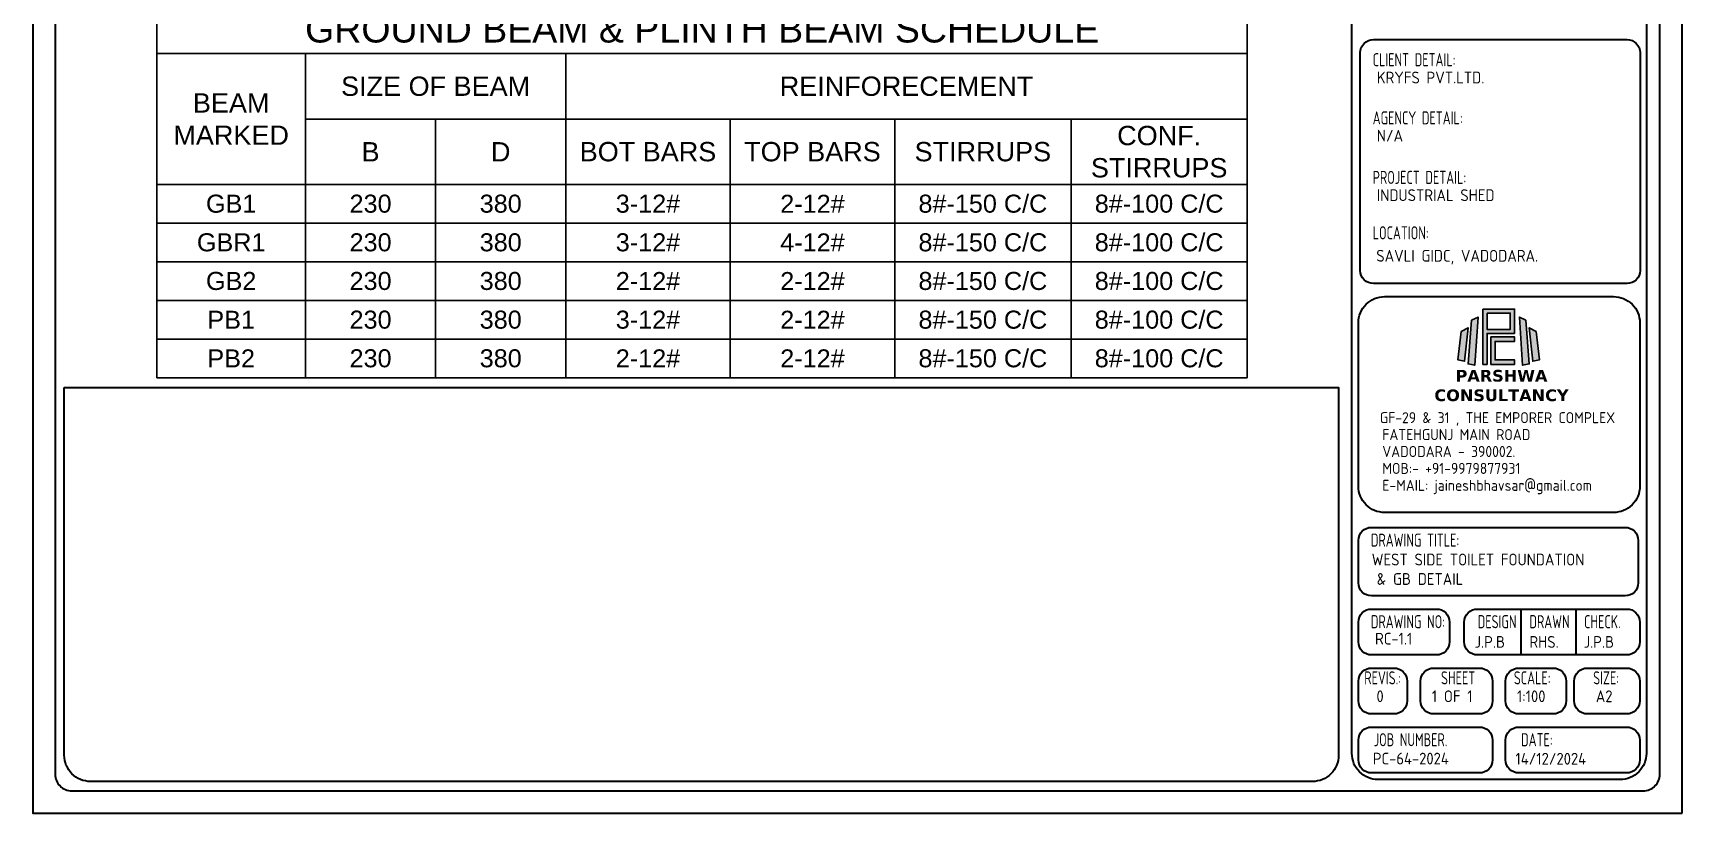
# Model space of a CAD drawing. Header units: inches. Extents: x -605 to 2991212, y -2872845 to 0.
# Drawn here: x 2303296 to 2330045, y -2822569 to -2809910 of the extents above; entities that cross this region are included whole.
import ezdxf

# ---------------------------------------------------------------- set-up
doc = ezdxf.new("R2010")
doc.units = ezdxf.units.IN
doc.header["$LTSCALE"] = 600
doc.header["$MEASUREMENT"] = 0
doc.layers.add('rSHEET', color=2, linetype='Continuous', lineweight=30)
doc.layers.add('see level', color=2, linetype='Continuous')
doc.styles.get("Standard").update_dxf_attribs({"font": 'arial.ttf'})
doc.styles.add('TEXT3', font='geniso.shx')
doc.styles.add('TEXT3 0.75NA', font='geniso.shx', dxfattribs={"width": 0.75})

# ---------------------------------------------------------------- blocks, each defined once
blk = doc.blocks.new('*T2026')
at = {"layer": 'see level', "color": 0, "linetype": 'ByBlock', "lineweight": -2}
for p, q in [((0, 0), (17688, 0)), ((0, 0), (0, -2913)), ((17688, 0), (17688, -6050)), ((0, -790), (17688, -790)), ((2410, -790), (2410, -6050)), ((6632, -790), (6632, -6050)), ((2410, -1852), (17688, -1852)), ((4521, -1852), (4521, -6050)), ((9300, -1852), (9300, -6050)), ((11968, -1852), (11968, -6050)), ((14828, -1852), (14828, -6050)), ((0, -2913), (17688, -2913)), ((0, -2913), (0, -6050)), ((0, -3541), (17688, -3541)), ((0, -4168), (17688, -4168)), ((0, -4795), (17688, -4795)), ((0, -5422), (17688, -5422)), ((0, -6050), (17688, -6050))]:
    blk.add_line(p, q, dxfattribs=at)
at = {"layer": 'see level', "color": 0, "linetype": 'ByBlock', "attachment_point": 5}
for s, insert, char_height, width in [('GROUND BEAM & PLINTH BEAM SCHEDULE', (8844, -395), 435.58, 17479.14), ('SIZE OF BEAM', (4521, -1321), 313.62, 4012.98), ('REINFORECEMENT', (12160, -1321), 313.62, 10846.99), ('BEAM MARKED', (1205, -1852), 313.62, 2201.02), ('CONF. STIRRUPS', (16258, -2383), 313.62, 2651.16), ('B', (3466, -2383), 314, 1901.95), ('D', (5577, -2383), 314, 1901.95), ('BOT BARS', (7966, -2383), 313.6, 2458.72), ('TOP BARS', (10634, -2383), 313.6, 2458.72), ('STIRRUPS', (13398, -2383), 313.6, 2651.16), ('GB1', (1205, -3227), 292.6, 2201.02), ('230', (3466, -3227), 292.6, 1901.95), ('380', (5577, -3227), 292.6, 1901.95), ('3-12#', (7966, -3227), 292.6, 2458.72), ('2-12#', (10634, -3227), 292.6, 2458.72), ('8#-150 C/C', (13398, -3227), 292.6, 2651.16), ('8#-100 C/C', (16258, -3227), 292.6, 2651.16), ('GBR1', (1205, -3854), 292.6, 2201.02), ('230', (3466, -3854), 292.6, 1901.95), ('380', (5577, -3854), 292.6, 1901.95), ('3-12#', (7966, -3854), 292.6, 2458.72), ('4-12#', (10634, -3854), 292.6, 2458.72), ('8#-150 C/C', (13398, -3854), 292.6, 2651.16), ('8#-100 C/C', (16258, -3854), 292.6, 2651.16), ('GB2', (1205, -4481), 292.6, 2201.02), ('230', (3466, -4481), 292.6, 1901.95), ('380', (5577, -4481), 292.6, 1901.95), ('2-12#', (7966, -4481), 292.6, 2458.72), ('2-12#', (10634, -4481), 292.6, 2458.72), ('8#-150 C/C', (13398, -4481), 292.6, 2651.16), ('8#-100 C/C', (16258, -4481), 292.6, 2651.16), ('PB1', (1205, -5109), 292.6, 2201.02), ('230', (3466, -5109), 292.6, 1901.95), ('380', (5577, -5109), 292.6, 1901.95), ('3-12#', (7966, -5109), 292.6, 2458.72), ('2-12#', (10634, -5109), 292.6, 2458.72), ('8#-150 C/C', (13398, -5109), 292.6, 2651.16), ('8#-100 C/C', (16258, -5109), 292.6, 2651.16), ('PB2', (1205, -5736), 292.6, 2201.02), ('230', (3466, -5736), 292.6, 1901.95), ('380', (5577, -5736), 292.6, 1901.95), ('2-12#', (7966, -5736), 292.6, 2458.72), ('2-12#', (10634, -5736), 292.6, 2458.72), ('8#-150 C/C', (13398, -5736), 292.6, 2651.16), ('8#-100 C/C', (16258, -5736), 292.6, 2651.16)]:
    blk.add_mtext(s, dxfattribs=dict(at, insert=insert, char_height=char_height, width=width))
blk = doc.blocks.new('Q')
at = {"linetype": 'Continuous', "ltscale": 0.5}
h = blk.add_hatch(color=10, dxfattribs=at)
h.dxf.hatch_style = 1
h.paths.add_polyline_path([(7.87, 17.31), (7.27, 9.83), (8.41, 9.62), (8.96, 17.82)])
h.paths.add_polyline_path([(17.1, 17.31), (17.7, 9.83), (16.56, 9.62), (16.01, 17.82)])
h = blk.add_hatch(color=152, dxfattribs=at)
h.dxf.hatch_style = 1
h.paths.add_polyline_path([(9.79, 19.18), (9.79, 9.76), (10.5, 9.76), (10.5, 15.05), (15.19, 15.05), (15.19, 19.18)])
h.paths.add_polyline_path([(10.5, 18.5), (10.5, 15.72), (14.45, 15.72), (14.45, 18.5)], flags=16)
h = blk.add_hatch(color=152, dxfattribs=at)
h.dxf.hatch_style = 1
h.paths.add_polyline_path([(6.07, 15.37), (5.53, 10.52), (6.67, 10.29), (7.27, 16.02)])
h.paths.add_polyline_path([(18.9, 15.37), (19.44, 10.52), (18.3, 10.29), (17.7, 16.02)])
h = blk.add_hatch(color=152, dxfattribs=at)
h.dxf.hatch_style = 1
h.paths.add_polyline_path([(11.15, 14.43), (11.15, 9.76), (15.19, 9.76), (15.19, 10.52), (11.87, 10.52), (11.87, 13.69), (15.19, 13.69), (15.19, 14.43)])
at = {"color": 10, "linetype": 'Continuous'}
for points in [[(7.87, 17.31), (7.27, 9.83), (8.41, 9.62), (8.96, 17.82), (7.87, 17.31)], [(17.1, 17.31), (17.7, 9.83), (16.56, 9.62), (16.01, 17.82), (17.1, 17.31)]]:
    blk.add_lwpolyline(points, dxfattribs=at)
at = {"color": 152, "linetype": 'Continuous'}
for points in [[(9.79, 19.18), (9.79, 9.76), (10.5, 9.76), (10.5, 15.05), (15.19, 15.05), (15.19, 19.18), (9.79, 19.18)], [(10.5, 18.5), (10.5, 15.72), (14.45, 15.72), (14.45, 18.5), (10.5, 18.5)], [(6.07, 15.37), (5.53, 10.52), (6.67, 10.29), (7.27, 16.02), (6.07, 15.37)], [(11.15, 14.43), (11.15, 9.76), (15.19, 9.76), (15.19, 10.52), (11.87, 10.52), (11.87, 13.69), (15.19, 13.69), (15.19, 14.43), (11.15, 14.43)], [(18.9, 15.37), (19.44, 10.52), (18.3, 10.29), (17.7, 16.02), (18.9, 15.37)]]:
    blk.add_lwpolyline(points, dxfattribs=at)
at = {"linetype": 'Continuous', "insert": (1.32, 8.82), "char_height": 2, "attachment_point": 1}
blk.add_mtext_dynamic_manual_height_columns('\\pxqc;{\\fVerdana|b1|i0|c0|p34;\\C152;PARSHWA\\PCONSULTANCY }', width=23.282, gutter_width=1, heights=[6.3], dxfattribs=at)

msp = doc.modelspace()

# ---------------------------------------------------------------- linework, layer by layer
at = {"layer": 'rSHEET'}
for p, q in [((2327431, -2819258.3), (2327431, -2820003.8)), ((2328324.1, -2819258.3), (2328324.1, -2820003.8))]:
    msp.add_line(p, q, dxfattribs=at)
msp.add_lwpolyline([(2330045.3, -2822569.3), (2330045.3, -2784738.2), (2303296, -2784738.2), (2303296, -2822569.3)], close=True, dxfattribs=at)
for points in [[(2329685.7, -2821938.8), (2329685.7, -2785368.7, 0.4142136), (2329415.4, -2785098.5), (2303925.8, -2785098.5, 0.4142136), (2303655.6, -2785368.7), (2303655.6, -2821938.8, 0.4142136), (2303925.8, -2822209), (2329415.4, -2822209, 0.4142136)], [(2324690.2, -2803647.7), (2329466.7, -2803647.7), (2329466.7, -2821600.9, -0.4142136), (2329042.1, -2822025.5), (2325114.7, -2822025.5, -0.4142136), (2324690.2, -2821600.9)], [(2329153.1, -2813977.3), (2325038.3, -2813977.3, -0.4142136), (2324826, -2813765), (2324826, -2810229, -0.4142136), (2325038.3, -2810016.7), (2329153.1, -2810016.7, -0.4142136), (2329365.4, -2810229), (2329365.4, -2813765, -0.4142136)], [(2325220.9, -2814189.6), (2328935.9, -2814189.6, -0.4142136), (2329360.5, -2814614.1), (2329360.5, -2817267.8, -0.4142136), (2328935.9, -2817692.3), (2325220.9, -2817692.3, -0.4142136), (2324796.3, -2817267.8), (2324796.3, -2814614.1, -0.4142136)], [(2303803.9, -2815664.5), (2324475, -2815664.5), (2324475, -2821632.9, -0.4142136), (2324050.4, -2822057.5), (2304228.5, -2822057.5, -0.4142136), (2303803.9, -2821632.9)], [(2329122.5, -2819046), (2325008.6, -2819046, -0.4142136), (2324796.3, -2818833.7), (2324796.3, -2818146.5, -0.4142136), (2325008.6, -2817934.2), (2329122.5, -2817934.2, -0.4142136), (2329334.8, -2818146.5), (2329334.8, -2818833.7, -0.4142136)], [(2326061.7, -2820003.8), (2325008.6, -2820003.8, -0.4142136), (2324796.3, -2819791.5), (2324796.3, -2819470.6, -0.4142136), (2325008.6, -2819258.3), (2326061.7, -2819258.3, -0.4142136), (2326273.9, -2819470.6), (2326273.9, -2819791.5, -0.4142136)], [(2329148.2, -2820003.8), (2326725.7, -2820003.8, -0.4142136), (2326513.4, -2819791.5), (2326513.4, -2819470.6, -0.4142136), (2326725.7, -2819258.3), (2329148.2, -2819258.3, -0.4142136), (2329360.5, -2819470.6), (2329360.5, -2819791.5, -0.4142136)], [(2325008.6, -2820216), (2325373.8, -2820216, -0.4142136), (2325586.1, -2820428.3), (2325586.1, -2820749.3, -0.4142136), (2325373.8, -2820961.5), (2325008.6, -2820961.5, -0.4142136), (2324796.3, -2820749.3), (2324796.3, -2820428.3, -0.4142136)], [(2326016.6, -2820216), (2326760, -2820216, -0.4142136), (2326972.3, -2820428.3), (2326972.3, -2820749.3, -0.4142136), (2326760, -2820961.5), (2326016.6, -2820961.5, -0.4142136), (2325804.3, -2820749.3), (2325804.3, -2820428.3, -0.4142136)], [(2327396.9, -2820216), (2327954.1, -2820216, -0.4142136), (2328166.4, -2820428.3), (2328166.4, -2820749.3, -0.4142136), (2327954.1, -2820961.5), (2327396.9, -2820961.5, -0.4142136), (2327184.6, -2820749.3), (2327184.6, -2820428.3, -0.4142136)], [(2328508.3, -2820216), (2329148.2, -2820216, -0.4142136), (2329360.5, -2820428.3), (2329360.5, -2820749.3, -0.4142136), (2329148.2, -2820961.5), (2328508.3, -2820961.5, -0.4142136), (2328296.1, -2820749.3), (2328296.1, -2820428.3, -0.4142136)], [(2326760, -2821919.3), (2325008.6, -2821919.3, -0.4142136), (2324796.3, -2821707), (2324796.3, -2821386.1, -0.4142136), (2325008.6, -2821173.8), (2326760, -2821173.8, -0.4142136), (2326972.3, -2821386.1), (2326972.3, -2821707, -0.4142136)], [(2329148.2, -2821919.3), (2327396.9, -2821919.3, -0.4142136), (2327184.6, -2821707), (2327184.6, -2821386.1, -0.4142136), (2327396.9, -2821173.8), (2329148.2, -2821173.8, -0.4142136), (2329360.5, -2821386.1), (2329360.5, -2821707, -0.4142136)]]:
    msp.add_lwpolyline(points, format="xyb", close=True, dxfattribs=at)

# ---------------------------------------------------------------- block references
msp.add_blockref('*T2026', (2305306, -2809455.6))
at = {"linetype": 'Continuous', "xscale": 95.12682987592167, "yscale": 95.12682987592167, "zscale": 95.12682987592167}
msp.add_blockref('Q', (2325883.7, -2816216.9), dxfattribs=at)

# ---------------------------------------------------------------- texts
at = {"layer": 'rSHEET', "style": 'TEXT3 0.75NA', "width": 0.75}
for s, height, p in [('CLIENT DETAIL:', 212.289, (2325027.4, -2810450.9)), ('AGENCY DETAIL:', 212.289, (2325027.4, -2811394.6)), ('PROJECT DETAIL:', 212.289, (2325027.4, -2812360.5)), ('LOCATION:', 212.29, (2325027.4, -2813259.7)), ('DRAWING TITLE:', 212.289, (2324997.8, -2818246.2)), ('DRAWING NO:', 212.289, (2324997.8, -2819570.3)), ('DESIGN', 212.29, (2326730.4, -2819570.3)), ('DRAWN', 212.29, (2327569.3, -2819570.3)), ('CHECK.', 212.29, (2328457, -2819570.3)), ('REVIS.:', 212.29, (2324891.4, -2820481.4)), ('SHEET', 212.29, (2326136, -2820481.4)), ('SCALE:', 212.29, (2327317, -2820481.4)), ('SIZE:', 212.29, (2328603.9, -2820481.4)), ('JOB NUMBER.', 212.289, (2325045.8, -2821485.9)), ('DATE:', 212.29, (2327434, -2821485.9))]:
    msp.add_text(s, height=height, dxfattribs=at).set_placement(p)
at = {"layer": 'rSHEET', "style": 'TEXT3'}
for s, height, p in [('KRYFS PVT.LTD.', 191.06, (2325095.1, -2810729.5)), ('N/A', 191.06, (2325095.1, -2811673.2)), ('INDUSTRIAL SHED', 191.06, (2325095.1, -2812639)), ('SAVLI GIDC, VADODARA.', 191.06, (2325085.9, -2813621.7)), ('WEST SIDE TOILET FOUNDATION', 191.06, (2325011.7, -2818551)), ('RC-1.1', 191.06, (2325065.4, -2819835.4)), ('J.P.B', 191.06, (2326681.2, -2819887.9)), ('RHS.', 191.06, (2327569.2, -2819887.9)), ('J.P.B', 191.06, (2328450.3, -2819887.9)), ('0', 191.1, (2325088.5, -2820770.3)), ('1 OF 1', 191.06, (2325986.6, -2820770.3)), ('1:100', 191.06, (2327367.8, -2820770.3)), ('A2', 191.06, (2328646.7, -2820770.3)), ('PC-64-2024', 191.06, (2325029.6, -2821781.3)), ('14/12/2024', 191.06, (2327343.7, -2821783.9))]:
    msp.add_text(s, height=height, dxfattribs=at).set_placement(p)
at = {"layer": 'rSHEET', "lineweight": 13, "style": 'TEXT3'}
for s, p in [('GF-29 & 31 , THE EMPORER COMPLEX', (2325142.6, -2816242.7)), ('FATEHGUNJ MAIN ROAD', (2325183.8, -2816517.3)), ('VADODARA - 390002.', (2325183.8, -2816791.8)), ('MOB:- +91-9979877931', (2325183.8, -2817066.4)), ('E-MAIL: jaineshbhavsar@gmail.com', (2325183.8, -2817340.9))]:
    msp.add_text(s, height=178.866, dxfattribs=at).set_placement(p)
at = {"layer": 'rSHEET', "insert": (2325093.1, -2818676), "char_height": 191.06, "attachment_point": 1, "style": 'TEXT3'}
msp.add_mtext('& GB DETAIL', dxfattribs=at)

doc.saveas('drawing.dxf')
